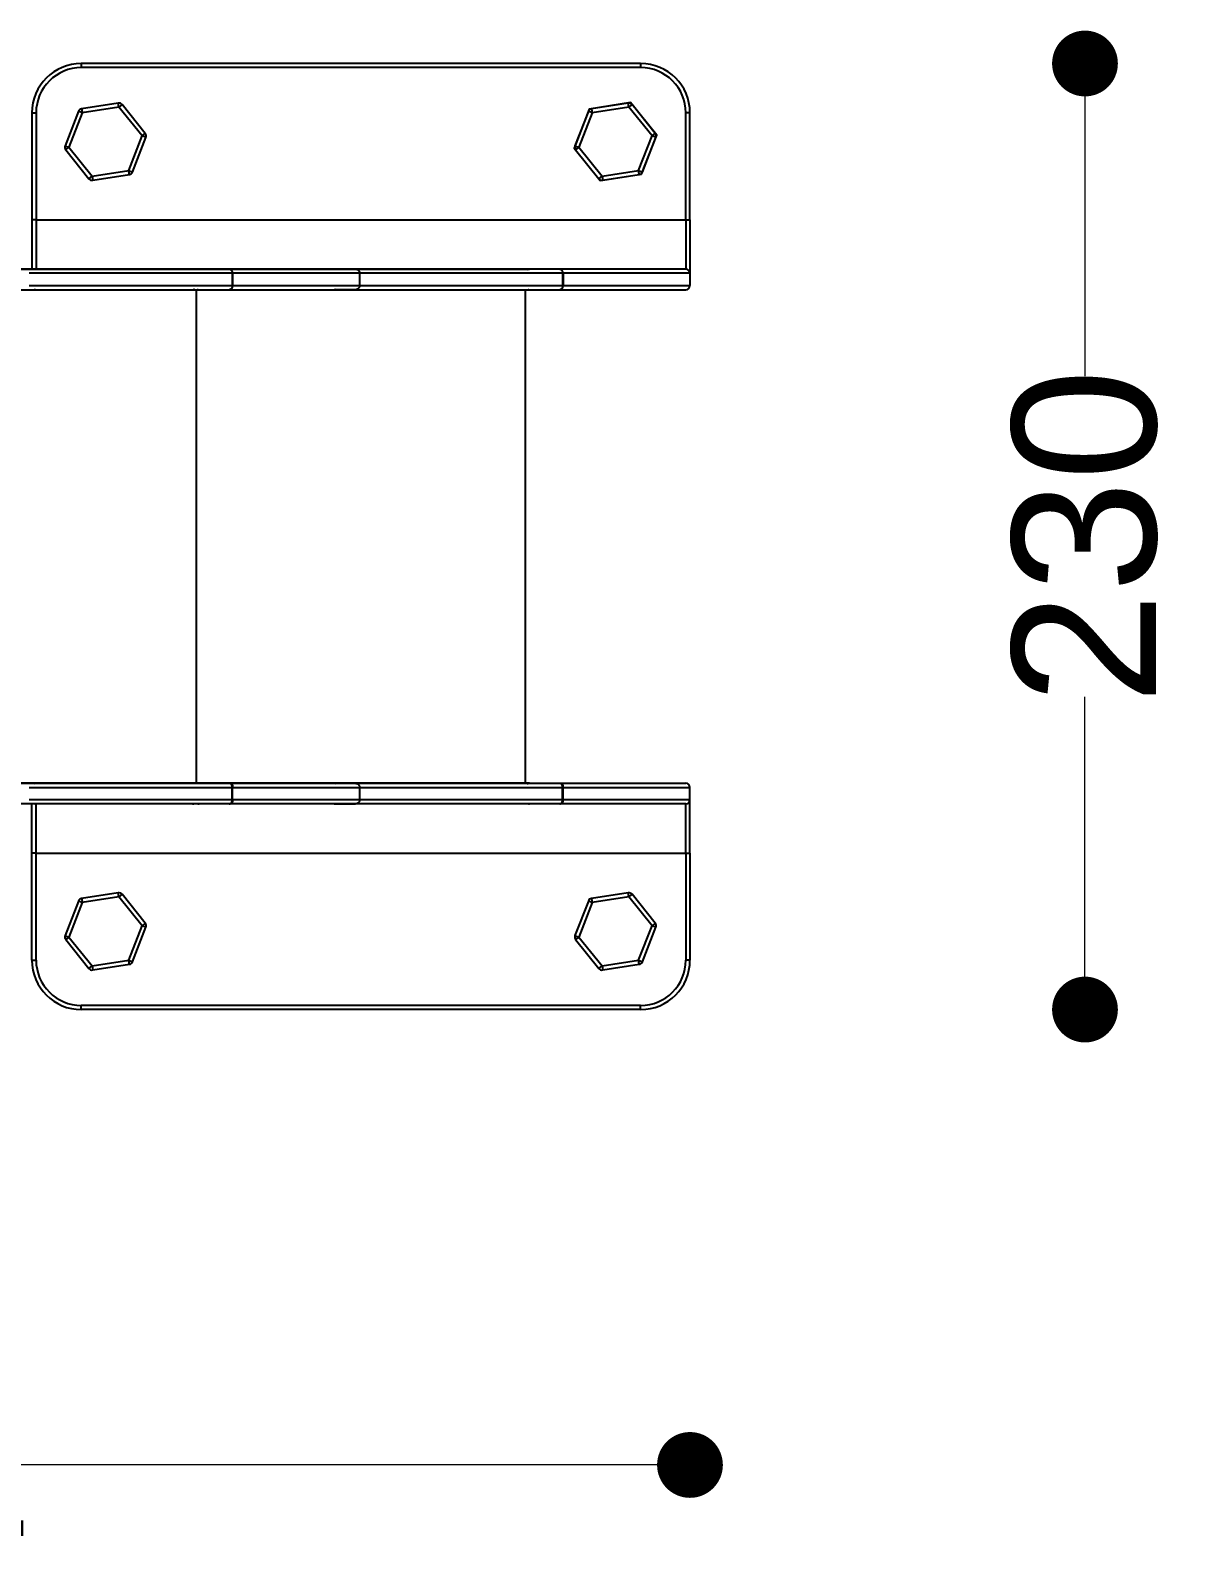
# Model space of a CAD drawing. Header units: millimetres. Extents: x 10222 to 14334, y 16216 to 21206.
# Drawn here: x 11369.2 to 11648.6, y 20025.1 to 20396.8 of the extents above; entities that cross this region are included whole.
import ezdxf

# ---------------------------------------------------------------- set-up
doc = ezdxf.new("R2010")
doc.units = ezdxf.units.MM
doc.header["$LTSCALE"] = 3
doc.layers.add('Default', color=7, linetype='Continuous')
doc.styles.get("Standard").update_dxf_attribs({"font": 'arial.ttf'})
doc.dimstyles.new('MATEUSZ', dxfattribs={"dimtxt": 35, "dimasz": 16, "dimexe": 0.18, "dimexo": 0.0625, "dimgap": 0.09, "dimtad": 0, "dimdec": 0, "dimdsep": 46, "dimtxsty": 'Standard', "dimblk": 'DOT', "dimcen": 0.09, "dimse1": 1, "dimse2": 1, "dimadec": 0, "dimazin": 0, "dimtfac": 1, "dimtdec": 0, "dimtofl": 0, "dimtmove": 0, "dimatfit": 3, "dimfxl": 1, "dimtolj": 1, "dimtzin": 0, "dimlwd": 9, "dimlwe": 9, "dimarcsym": 0})

# ---------------------------------------------------------------- blocks, each defined once
blk = doc.blocks.new('_Dot')
at = {"color": 0, "linetype": 'ByBlock', "lineweight": -2}
blk.add_line((-0.5, 0), (-1, 0), dxfattribs=at)
at = {"color": 0, "linetype": 'ByBlock', "const_width": 0.5}
blk.add_lwpolyline([(-0.25, 0, 1), (0.25, 0, 1)], format="xyb", close=True, dxfattribs=at)
blk = doc.blocks.new('*D38')
at = {"color": 0, "lineweight": 9, "transparency": 16777216}
for p, q in [((11144.56, 20048.08), (11292.99, 20048.08)), ((11513.59, 20048.08), (11365.16, 20048.08))]:
    blk.add_line(p, q, dxfattribs=at)
at = {"layer": 'Defpoints', "color": 0, "transparency": 16777216}
for p in [(11128.56, 20209.79), (11529.59, 20196.79), (11529.59, 20048.08)]:
    blk.add_point(p, dxfattribs=at)
at = {"color": 0, "lineweight": 9, "transparency": 16777216, "xscale": 16, "yscale": 16, "zscale": 16, "rotation": 180}
blk.add_blockref('_Dot', (11128.56, 20048.08), dxfattribs=at)
at = {"color": 0, "lineweight": 9, "transparency": 16777216, "xscale": 16, "yscale": 16, "zscale": 16}
blk.add_blockref('_Dot', (11529.59, 20048.08), dxfattribs=at)
at = {"color": 0, "transparency": 16777216, "insert": (11329.08, 20048.08), "char_height": 35, "attachment_point": 5}
blk.add_mtext('\\A1;401', dxfattribs=at)
blk = doc.blocks.new('*D39')
at = {"color": 0, "lineweight": 9, "transparency": 16777216}
for p, q in [((11625.64, 20372.79), (11625.64, 20312.79)), ((11625.64, 20174.79), (11625.64, 20234.8))]:
    blk.add_line(p, q, dxfattribs=at)
at = {"layer": 'Defpoints', "color": 0, "transparency": 16777216}
for p in [(11517.59, 20388.79), (11625.64, 20388.79), (11517.59, 20158.79)]:
    blk.add_point(p, dxfattribs=at)
at = {"color": 0, "lineweight": 9, "transparency": 16777216, "xscale": 16, "yscale": 16, "zscale": 16}
for p, rotation in [((11625.64, 20388.79), 90), ((11625.64, 20158.79), 270)]:
    blk.add_blockref('_Dot', p, dxfattribs=dict(at, rotation=rotation))
at = {"color": 0, "transparency": 16777216, "insert": (11625.64, 20273.79), "char_height": 35, "attachment_point": 5, "rotation": 90}
blk.add_mtext('\\A1;230', dxfattribs=at)

msp = doc.modelspace()

# ---------------------------------------------------------------- linework, layer by layer
at = {"layer": 'Default'}
for p, q in [((11517.59, 20388.79), (11381.59, 20388.79)), ((11517.59, 20387.79), (11381.59, 20387.79)), ((11369.59, 20376.79), (11369.59, 20350.79)), ((11370.59, 20376.79), (11370.59, 20350.79)), ((11380.89, 20377.17), (11377.64, 20368.78)), ((11381.82, 20376.81), (11378.57, 20368.42)), ((11390.57, 20379.18), (11381.67, 20377.8)), ((11390.72, 20378.19), (11381.82, 20376.81)), ((11396.37, 20371.17), (11390.72, 20378.19)), ((11397.15, 20371.8), (11391.5, 20378.82)), ((11504.88, 20377.17), (11501.63, 20368.78)), ((11505.82, 20376.81), (11502.56, 20368.42)), ((11514.56, 20379.18), (11505.66, 20377.8)), ((11514.72, 20378.19), (11505.82, 20376.81)), ((11520.36, 20371.17), (11514.72, 20378.19)), ((11521.14, 20371.8), (11515.5, 20378.82)), ((11528.59, 20350.79), (11528.59, 20376.79)), ((11529.59, 20350.79), (11529.59, 20376.79)), ((11378.57, 20368.42), (11384.21, 20361.4)), ((11393.11, 20362.78), (11396.37, 20371.17)), ((11394.04, 20362.41), (11397.3, 20370.81)), ((11502.56, 20368.42), (11508.2, 20361.4)), ((11517.1, 20362.78), (11520.36, 20371.17)), ((11518.04, 20362.41), (11521.29, 20370.81)), ((11377.79, 20367.79), (11383.43, 20360.77)), ((11501.78, 20367.79), (11507.43, 20360.77)), ((11384.21, 20361.4), (11393.11, 20362.78)), ((11384.37, 20360.41), (11393.27, 20361.79)), ((11508.2, 20361.4), (11517.1, 20362.78)), ((11508.36, 20360.41), (11517.26, 20361.79)), ((11370.59, 20350.79), (11528.59, 20350.79)), ((11418.28, 20337.79), (11418.28, 20334.79)), ((11418.38, 20337.79), (11418.38, 20334.79)), ((11449.25, 20337.79), (11449.25, 20334.79)), ((11498.62, 20337.79), (11498.62, 20334.79)), ((11498.72, 20337.79), (11498.72, 20334.79)), ((11529.59, 20337.79), (11529.59, 20334.79)), ((11409.59, 20213.79), (11409.59, 20333.79)), ((11489.59, 20213.79), (11489.59, 20333.79)), ((11418.28, 20209.79), (11418.28, 20212.79)), ((11418.38, 20209.79), (11418.38, 20212.79)), ((11449.25, 20212.79), (11449.25, 20209.79)), ((11498.62, 20209.79), (11498.62, 20212.79)), ((11498.72, 20209.79), (11498.72, 20212.79)), ((11529.59, 20209.79), (11529.59, 20212.79)), ((11369.59, 20170.79), (11369.59, 20196.79)), ((11370.59, 20170.79), (11370.59, 20196.79)), ((11370.59, 20196.79), (11528.59, 20196.79)), ((11528.59, 20196.79), (11528.59, 20170.79)), ((11529.59, 20196.79), (11529.59, 20170.79)), ((11390.57, 20187.18), (11381.67, 20185.8)), ((11390.72, 20186.19), (11381.82, 20184.81)), ((11396.37, 20179.17), (11390.72, 20186.19)), ((11397.15, 20179.8), (11391.5, 20186.82)), ((11514.56, 20187.18), (11505.66, 20185.8)), ((11514.72, 20186.19), (11505.82, 20184.81)), ((11520.36, 20179.17), (11514.72, 20186.19)), ((11521.14, 20179.8), (11515.5, 20186.82)), ((11380.89, 20185.17), (11377.64, 20176.78)), ((11381.82, 20184.81), (11378.57, 20176.42)), ((11504.88, 20185.17), (11501.63, 20176.78)), ((11505.82, 20184.81), (11502.56, 20176.42)), ((11393.11, 20170.78), (11396.37, 20179.17)), ((11394.04, 20170.41), (11397.3, 20178.81)), ((11517.1, 20170.78), (11520.36, 20179.17)), ((11518.04, 20170.41), (11521.29, 20178.81)), ((11377.79, 20175.79), (11383.43, 20168.77)), ((11378.57, 20176.42), (11384.21, 20169.4)), ((11501.78, 20175.79), (11507.43, 20168.77)), ((11502.56, 20176.42), (11508.2, 20169.4)), ((11384.21, 20169.4), (11393.11, 20170.78)), ((11384.37, 20168.41), (11393.27, 20169.79)), ((11508.2, 20169.4), (11517.1, 20170.78)), ((11508.36, 20168.41), (11517.26, 20169.79)), ((11517.59, 20159.79), (11381.59, 20159.79)), ((11517.59, 20158.79), (11381.59, 20158.79))]:
    msp.add_line(p, q, dxfattribs=at)
for points in [[(11381.59, 20388.79, 0), (11381.59, 20388.79, 0), (11381.59, 20388.79, 0), (11381.59, 20388.79, 0), (11381.59, 20388.79, 0), (11381.59, 20388.79, 0), (11381.59, 20388.79, 0), (11381.59, 20388.79, 0), (11381.59, 20388.79, 0), (11381.59, 20388.79, 0), (11381.59, 20388.79, 0), (11381.59, 20388.79, 0), (11381.59, 20388.79, 0), (11381.59, 20388.79, 0), (11381.59, 20388.79, 0), (11381.59, 20388.77, 0), (11381.59, 20388.67, 0), (11381.59, 20387.79, 0)], [(11517.59, 20388.79, 0), (11517.59, 20388.79, 0), (11517.59, 20388.79, 0), (11517.59, 20388.79, 0), (11517.59, 20388.79, 0), (11517.59, 20388.79, 0), (11517.59, 20388.79, 0), (11517.59, 20388.79, 0), (11517.59, 20388.79, 0), (11517.59, 20388.79, 0), (11517.59, 20388.79, 0), (11517.59, 20388.79, 0), (11517.59, 20388.79, 0), (11517.59, 20388.79, 0), (11517.59, 20388.79, 0), (11517.59, 20388.77, 0), (11517.59, 20388.67, 0), (11517.59, 20387.79, 0)], [(11369.59, 20376.79, 0), (11369.59, 20376.79, 0), (11369.59, 20376.79, 0), (11369.59, 20376.79, 0), (11369.59, 20376.79, 0), (11369.59, 20376.79, 0), (11369.59, 20376.79, 0), (11369.59, 20376.79, 0), (11369.59, 20376.79, 0), (11369.59, 20376.79, 0), (11369.59, 20376.79, 0), (11369.59, 20376.79, 0), (11369.59, 20376.79, 0), (11369.59, 20376.79, 0), (11369.6, 20376.79, 0), (11369.62, 20376.79, 0), (11369.72, 20376.79, 0), (11370.59, 20376.79, 0)], [(11381.82, 20376.81, 0), (11380.89, 20377.17, 0)], [(11381.67, 20377.8, 0), (11381.67, 20377.8, 0), (11381.67, 20377.8, 0), (11381.67, 20377.8, 0), (11381.67, 20377.8, 0), (11381.67, 20377.8, 0), (11381.67, 20377.8, 0), (11381.67, 20377.8, 0), (11381.67, 20377.8, 0), (11381.67, 20377.8, 0), (11381.67, 20377.8, 0), (11381.67, 20377.8, 0), (11381.67, 20377.8, 0), (11381.67, 20377.8, 0), (11381.67, 20377.79, 0), (11381.68, 20377.77, 0), (11381.69, 20377.68, 0), (11381.82, 20376.81, 0)], [(11390.72, 20378.19, 0), (11390.57, 20379.18, 0)], [(11391.5, 20378.82, 0), (11391.5, 20378.82, 0), (11391.5, 20378.82, 0), (11391.5, 20378.82, 0), (11391.5, 20378.82, 0), (11391.5, 20378.82, 0), (11391.5, 20378.82, 0), (11391.5, 20378.82, 0), (11391.5, 20378.82, 0), (11391.5, 20378.82, 0), (11391.5, 20378.82, 0), (11391.5, 20378.82, 0), (11391.5, 20378.82, 0), (11391.5, 20378.82, 0), (11391.5, 20378.81, 0), (11391.48, 20378.8, 0), (11391.41, 20378.74, 0), (11390.72, 20378.19, 0)], [(11505.82, 20376.81, 0), (11504.88, 20377.17, 0)], [(11505.66, 20377.8, 0), (11505.66, 20377.8, 0), (11505.66, 20377.8, 0), (11505.66, 20377.8, 0), (11505.66, 20377.8, 0), (11505.66, 20377.8, 0), (11505.66, 20377.8, 0), (11505.66, 20377.8, 0), (11505.66, 20377.8, 0), (11505.66, 20377.8, 0), (11505.66, 20377.8, 0), (11505.66, 20377.8, 0), (11505.66, 20377.8, 0), (11505.66, 20377.8, 0), (11505.66, 20377.79, 0), (11505.67, 20377.77, 0), (11505.68, 20377.68, 0), (11505.82, 20376.81, 0)], [(11514.72, 20378.19, 0), (11514.56, 20379.18, 0)], [(11515.5, 20378.82, 0), (11515.5, 20378.82, 0), (11515.5, 20378.82, 0), (11515.5, 20378.82, 0), (11515.5, 20378.82, 0), (11515.5, 20378.82, 0), (11515.5, 20378.82, 0), (11515.5, 20378.82, 0), (11515.5, 20378.82, 0), (11515.5, 20378.82, 0), (11515.5, 20378.82, 0), (11515.5, 20378.82, 0), (11515.5, 20378.82, 0), (11515.49, 20378.82, 0), (11515.49, 20378.81, 0), (11515.47, 20378.8, 0), (11515.4, 20378.74, 0), (11514.72, 20378.19, 0)], [(11529.59, 20376.79, 0), (11529.59, 20376.79, 0), (11529.59, 20376.79, 0), (11529.59, 20376.79, 0), (11529.59, 20376.79, 0), (11529.59, 20376.79, 0), (11529.59, 20376.79, 0), (11529.59, 20376.79, 0), (11529.59, 20376.79, 0), (11529.59, 20376.79, 0), (11529.59, 20376.79, 0), (11529.59, 20376.79, 0), (11529.59, 20376.79, 0), (11529.59, 20376.79, 0), (11529.58, 20376.79, 0), (11529.56, 20376.79, 0), (11529.47, 20376.79, 0), (11528.59, 20376.79, 0)], [(11377.64, 20368.78, 0), (11377.64, 20368.78, 0), (11377.64, 20368.78, 0), (11377.64, 20368.78, 0), (11377.64, 20368.78, 0), (11377.64, 20368.78, 0), (11377.64, 20368.78, 0), (11377.64, 20368.78, 0), (11377.64, 20368.78, 0), (11377.64, 20368.78, 0), (11377.64, 20368.78, 0), (11377.64, 20368.78, 0), (11377.64, 20368.78, 0), (11377.64, 20368.78, 0), (11377.64, 20368.77, 0), (11377.66, 20368.77, 0), (11377.75, 20368.73, 0), (11378.57, 20368.42, 0)], [(11378.57, 20368.42, 0), (11377.79, 20367.79, 0)], [(11396.37, 20371.17, 0), (11397.15, 20371.8, 0)], [(11397.3, 20370.81, 0), (11397.3, 20370.81, 0), (11397.3, 20370.81, 0), (11397.3, 20370.81, 0), (11397.3, 20370.81, 0), (11397.3, 20370.81, 0), (11397.3, 20370.81, 0), (11397.3, 20370.81, 0), (11397.3, 20370.81, 0), (11397.3, 20370.81, 0), (11397.3, 20370.81, 0), (11397.3, 20370.81, 0), (11397.3, 20370.81, 0), (11397.29, 20370.81, 0), (11397.27, 20370.82, 0), (11397.19, 20370.86, 0), (11396.37, 20371.17, 0)], [(11501.63, 20368.78, 0), (11501.63, 20368.78, 0), (11501.63, 20368.78, 0), (11501.63, 20368.78, 0), (11501.63, 20368.78, 0), (11501.63, 20368.78, 0), (11501.63, 20368.78, 0), (11501.63, 20368.78, 0), (11501.63, 20368.78, 0), (11501.63, 20368.78, 0), (11501.63, 20368.78, 0), (11501.63, 20368.78, 0), (11501.63, 20368.78, 0), (11501.63, 20368.78, 0), (11501.64, 20368.77, 0), (11501.66, 20368.77, 0), (11501.74, 20368.73, 0), (11502.56, 20368.42, 0)], [(11502.56, 20368.42, 0), (11501.78, 20367.79, 0)], [(11520.36, 20371.17, 0), (11521.14, 20371.8, 0)], [(11521.29, 20370.81, 0), (11521.29, 20370.81, 0), (11521.29, 20370.81, 0), (11521.29, 20370.81, 0), (11521.29, 20370.81, 0), (11521.29, 20370.81, 0), (11521.29, 20370.81, 0), (11521.29, 20370.81, 0), (11521.29, 20370.81, 0), (11521.29, 20370.81, 0), (11521.29, 20370.81, 0), (11521.29, 20370.81, 0), (11521.29, 20370.81, 0), (11521.29, 20370.81, 0), (11521.29, 20370.81, 0), (11521.26, 20370.82, 0), (11521.18, 20370.86, 0), (11520.36, 20371.17, 0)], [(11383.43, 20360.77, 0), (11383.43, 20360.77, 0), (11383.43, 20360.77, 0), (11383.43, 20360.77, 0), (11383.43, 20360.77, 0), (11383.43, 20360.77, 0), (11383.43, 20360.77, 0), (11383.43, 20360.77, 0), (11383.43, 20360.77, 0), (11383.43, 20360.77, 0), (11383.43, 20360.77, 0), (11383.43, 20360.77, 0), (11383.43, 20360.77, 0), (11383.43, 20360.77, 0), (11383.44, 20360.78, 0), (11383.46, 20360.79, 0), (11383.53, 20360.85, 0), (11384.21, 20361.4, 0)], [(11384.21, 20361.4, 0), (11384.37, 20360.41, 0)], [(11393.11, 20362.78, 0), (11394.04, 20362.41, 0)], [(11393.27, 20361.79, 0), (11393.27, 20361.79, 0), (11393.27, 20361.79, 0), (11393.27, 20361.79, 0), (11393.27, 20361.79, 0), (11393.27, 20361.79, 0), (11393.27, 20361.79, 0), (11393.27, 20361.79, 0), (11393.27, 20361.79, 0), (11393.27, 20361.79, 0), (11393.27, 20361.79, 0), (11393.27, 20361.79, 0), (11393.27, 20361.79, 0), (11393.26, 20361.79, 0), (11393.26, 20361.8, 0), (11393.26, 20361.82, 0), (11393.25, 20361.91, 0), (11393.11, 20362.78, 0)], [(11507.43, 20360.77, 0), (11507.43, 20360.77, 0), (11507.43, 20360.77, 0), (11507.43, 20360.77, 0), (11507.43, 20360.77, 0), (11507.43, 20360.77, 0), (11507.43, 20360.77, 0), (11507.43, 20360.77, 0), (11507.43, 20360.77, 0), (11507.43, 20360.77, 0), (11507.43, 20360.77, 0), (11507.43, 20360.77, 0), (11507.43, 20360.77, 0), (11507.43, 20360.78, 0), (11507.45, 20360.79, 0), (11507.52, 20360.85, 0), (11508.2, 20361.4, 0)], [(11508.2, 20361.4, 0), (11508.36, 20360.41, 0)], [(11517.1, 20362.78, 0), (11518.04, 20362.41, 0)], [(11517.26, 20361.79, 0), (11517.26, 20361.79, 0), (11517.26, 20361.79, 0), (11517.26, 20361.79, 0), (11517.26, 20361.79, 0), (11517.26, 20361.79, 0), (11517.26, 20361.79, 0), (11517.26, 20361.79, 0), (11517.26, 20361.79, 0), (11517.26, 20361.79, 0), (11517.26, 20361.79, 0), (11517.26, 20361.79, 0), (11517.26, 20361.79, 0), (11517.26, 20361.79, 0), (11517.26, 20361.8, 0), (11517.25, 20361.82, 0), (11517.24, 20361.91, 0), (11517.1, 20362.78, 0)], [(11370.59, 20350.79, 0), (11369.59, 20350.79, 0)], [(11369.59, 20350.79, 0), (11369.59, 20338.79, 0)], [(11370.59, 20350.79, 0), (11370.59, 20338.79, 0)], [(11528.59, 20350.79, 0), (11528.59, 20338.79, 0)], [(11528.59, 20350.79, 0), (11529.59, 20350.79, 0)], [(11529.59, 20350.79, 0), (11529.59, 20337.79, 0)], [(11342.67, 20338.79, 0), (11382.66, 20338.79, 0), (11405.97, 20338.79, 0), (11410.18, 20338.79, 0), (11410.25, 20338.79, 0), (11410.25, 20338.79, 0), (11410.25, 20338.79, 0), (11410.25, 20338.79, 0), (11410.25, 20338.79, 0), (11410.25, 20338.79, 0), (11410.25, 20338.79, 0), (11410.25, 20338.79, 0), (11410.25, 20338.79, 0), (11410.25, 20338.79, 0), (11410.25, 20338.79, 0), (11410.25, 20338.79, 0), (11410.25, 20338.79, 0), (11410.24, 20338.79, 0), (11410.23, 20338.79, 0), (11410.17, 20338.79, 0), (11409.54, 20338.79, 0), (11408.26, 20338.79, 0), (11400.87, 20338.79, 0), (11343.15, 20338.79, 0)], [(11417.56, 20338.79, 0), (11372.22, 20338.79, 0), (11363.45, 20338.79, 0), (11362.81, 20338.79, 0), (11362.73, 20338.79, 0), (11362.73, 20338.79, 0), (11362.73, 20338.79, 0), (11362.73, 20338.79, 0), (11362.73, 20338.79, 0), (11362.73, 20338.79, 0), (11362.73, 20338.79, 0), (11362.73, 20338.79, 0), (11362.73, 20338.79, 0), (11362.73, 20338.79, 0), (11362.73, 20338.79, 0), (11362.73, 20338.79, 0), (11362.73, 20338.79, 0), (11362.73, 20338.79, 0), (11362.74, 20338.79, 0), (11362.8, 20338.79, 0), (11363.14, 20338.79, 0), (11364.69, 20338.79, 0)], [(11410.25, 20338.79, 0), (11410.11, 20338.78, 0), (11409.98, 20338.76, 0), (11409.85, 20338.71, 0), (11409.73, 20338.65, 0)], [(11417.76, 20338.79, 0), (11417.56, 20338.79, 0)], [(11417.56, 20338.79, 0), (11417.63, 20338.79, 0), (11417.69, 20338.78, 0), (11417.76, 20338.76, 0), (11417.82, 20338.72, 0), (11417.89, 20338.68, 0), (11417.95, 20338.63, 0), (11418.01, 20338.57, 0), (11418.07, 20338.5, 0), (11418.12, 20338.42, 0), (11418.16, 20338.34, 0), (11418.23, 20338.16, 0), (11418.26, 20337.98, 0), (11418.28, 20337.79, 0)], [(11445.09, 20338.79, 0), (11447.54, 20338.79, 0), (11448.11, 20338.79, 0), (11448.23, 20338.79, 0), (11448.25, 20338.79, 0), (11448.25, 20338.79, 0), (11448.25, 20338.79, 0), (11448.25, 20338.79, 0), (11448.25, 20338.79, 0), (11448.25, 20338.79, 0), (11448.25, 20338.79, 0), (11448.25, 20338.79, 0), (11448.25, 20338.79, 0), (11448.25, 20338.79, 0), (11448.25, 20338.79, 0), (11448.25, 20338.79, 0), (11448.25, 20338.79, 0), (11448.25, 20338.79, 0), (11448.25, 20338.79, 0), (11448.25, 20338.79, 0), (11448.25, 20338.79, 0), (11448.24, 20338.79, 0), (11448.22, 20338.79, 0), (11448.15, 20338.79, 0), (11447.4, 20338.79, 0), (11443.67, 20338.79, 0), (11417.76, 20338.79, 0)], [(11418.38, 20337.79, 0), (11418.37, 20337.98, 0), (11418.33, 20338.16, 0), (11418.28, 20338.34, 0), (11418.2, 20338.5, 0), (11418.15, 20338.57, 0), (11418.1, 20338.63, 0), (11418.04, 20338.68, 0), (11417.99, 20338.72, 0), (11417.93, 20338.76, 0), (11417.87, 20338.78, 0), (11417.82, 20338.79, 0), (11417.76, 20338.79, 0)], [(11497.91, 20338.79, 0), (11452.57, 20338.79, 0), (11443.79, 20338.79, 0), (11443.15, 20338.79, 0), (11443.07, 20338.79, 0), (11443.07, 20338.79, 0), (11443.07, 20338.79, 0), (11443.07, 20338.79, 0), (11443.07, 20338.79, 0), (11443.07, 20338.79, 0), (11443.07, 20338.79, 0), (11443.07, 20338.79, 0), (11443.07, 20338.79, 0), (11443.07, 20338.79, 0), (11443.07, 20338.79, 0), (11443.07, 20338.79, 0), (11443.07, 20338.79, 0), (11443.07, 20338.79, 0), (11443.08, 20338.79, 0), (11443.15, 20338.79, 0), (11443.49, 20338.79, 0), (11445.03, 20338.79, 0)], [(11443.54, 20338.68, 0), (11443.43, 20338.73, 0), (11443.31, 20338.76, 0), (11443.19, 20338.79, 0), (11443.13, 20338.79, 0), (11443.1, 20338.79, 0), (11443.09, 20338.79, 0), (11443.08, 20338.79, 0), (11443.08, 20338.79, 0), (11443.07, 20338.79, 0), (11443.07, 20338.79, 0), (11443.07, 20338.79, 0), (11443.07, 20338.79, 0), (11443.07, 20338.79, 0), (11443.07, 20338.79, 0), (11443.07, 20338.79, 0), (11443.07, 20338.79, 0), (11443.07, 20338.79, 0), (11443.07, 20338.79, 0), (11443.07, 20338.79, 0), (11443.07, 20338.79, 0)], [(11448.25, 20338.79, 0), (11448.25, 20338.79, 0), (11448.25, 20338.79, 0), (11448.37, 20338.79, 0), (11448.49, 20338.76, 0), (11448.61, 20338.72, 0), (11448.73, 20338.67, 0), (11448.83, 20338.61, 0), (11448.93, 20338.52, 0), (11449.02, 20338.43, 0), (11449.09, 20338.33, 0), (11449.16, 20338.21, 0), (11449.2, 20338.09, 0), (11449.23, 20337.96, 0), (11449.25, 20337.79, 0)], [(11490.59, 20338.79, 0), (11490.46, 20338.79, 0), (11490.33, 20338.76, 0), (11490.21, 20338.72, 0), (11490.09, 20338.66, 0)], [(11498.11, 20338.79, 0), (11497.91, 20338.79, 0)], [(11497.91, 20338.79, 0), (11497.97, 20338.79, 0), (11498.04, 20338.78, 0), (11498.1, 20338.76, 0), (11498.17, 20338.72, 0), (11498.23, 20338.68, 0), (11498.3, 20338.63, 0), (11498.36, 20338.57, 0), (11498.41, 20338.5, 0), (11498.46, 20338.42, 0), (11498.5, 20338.34, 0), (11498.57, 20338.16, 0), (11498.61, 20337.98, 0), (11498.62, 20337.79, 0)], [(11528.59, 20338.79, 0), (11528.59, 20338.79, 0), (11528.59, 20338.79, 0), (11528.59, 20338.79, 0), (11528.58, 20338.79, 0), (11528.56, 20338.79, 0), (11528.47, 20338.79, 0), (11528.09, 20338.79, 0), (11524.06, 20338.79, 0), (11498.11, 20338.79, 0)], [(11498.72, 20337.79, 0), (11498.71, 20337.98, 0), (11498.68, 20338.16, 0), (11498.62, 20338.34, 0), (11498.54, 20338.5, 0), (11498.49, 20338.57, 0), (11498.44, 20338.63, 0), (11498.39, 20338.68, 0), (11498.33, 20338.72, 0), (11498.28, 20338.76, 0), (11498.22, 20338.78, 0), (11498.16, 20338.79, 0), (11498.11, 20338.79, 0)], [(11368.89, 20334.79, 0), (11387.45, 20334.79, 0), (11418.28, 20334.79, 0)], [(11418.28, 20337.79, 0), (11368.9, 20337.79, 0)], [(11418.28, 20334.79, 0), (11418.26, 20334.61, 0), (11418.23, 20334.43, 0), (11418.16, 20334.25, 0), (11418.12, 20334.16, 0), (11418.07, 20334.09, 0), (11418.01, 20334.02, 0), (11417.95, 20333.96, 0), (11417.89, 20333.91, 0), (11417.82, 20333.86, 0), (11417.76, 20333.83, 0), (11417.69, 20333.81, 0), (11417.63, 20333.8, 0), (11417.56, 20333.79, 0)], [(11417.76, 20333.79, 0), (11417.82, 20333.8, 0), (11417.87, 20333.81, 0), (11417.93, 20333.83, 0), (11417.99, 20333.86, 0), (11418.04, 20333.91, 0), (11418.1, 20333.96, 0), (11418.15, 20334.02, 0), (11418.2, 20334.09, 0), (11418.24, 20334.16, 0), (11418.31, 20334.33, 0), (11418.35, 20334.52, 0), (11418.38, 20334.79, 0)], [(11418.28, 20337.79, 0), (11418.38, 20337.79, 0)], [(11418.38, 20334.79, 0), (11418.28, 20334.79, 0)], [(11449.25, 20337.79, 0), (11449.25, 20337.79, 0), (11449.25, 20337.79, 0), (11449.25, 20337.79, 0), (11449.25, 20337.79, 0), (11449.25, 20337.79, 0), (11449.25, 20337.79, 0), (11449.25, 20337.79, 0), (11449.25, 20337.79, 0), (11449.25, 20337.79, 0), (11449.25, 20337.79, 0), (11449.24, 20337.79, 0), (11449.23, 20337.79, 0), (11449.19, 20337.79, 0), (11449.03, 20337.79, 0), (11447.26, 20337.79, 0), (11438.61, 20337.79, 0), (11418.38, 20337.79, 0)], [(11418.38, 20334.79, 0), (11449.25, 20334.79, 0)], [(11449.25, 20334.79, 0), (11449.24, 20334.69, 0), (11449.23, 20334.59, 0), (11449.2, 20334.49, 0), (11449.16, 20334.4, 0), (11449.12, 20334.31, 0), (11449.07, 20334.22, 0), (11449.01, 20334.14, 0), (11448.94, 20334.07, 0), (11448.87, 20334.01, 0), (11448.79, 20333.95, 0), (11448.71, 20333.9, 0), (11448.62, 20333.87, 0), (11448.53, 20333.84, 0), (11448.44, 20333.81, 0), (11448.34, 20333.8, 0), (11448.25, 20333.79, 0)], [(11449.14, 20334.79, 0), (11467.7, 20334.79, 0), (11498.62, 20334.79, 0)], [(11498.62, 20337.79, 0), (11449.25, 20337.79, 0)], [(11498.62, 20334.79, 0), (11498.61, 20334.61, 0), (11498.57, 20334.43, 0), (11498.5, 20334.25, 0), (11498.46, 20334.16, 0), (11498.41, 20334.09, 0), (11498.36, 20334.02, 0), (11498.3, 20333.96, 0), (11498.23, 20333.91, 0), (11498.17, 20333.86, 0), (11498.1, 20333.83, 0), (11498.04, 20333.81, 0), (11497.97, 20333.8, 0), (11497.91, 20333.79, 0)], [(11498.11, 20333.79, 0), (11498.16, 20333.8, 0), (11498.22, 20333.81, 0), (11498.28, 20333.83, 0), (11498.33, 20333.86, 0), (11498.39, 20333.91, 0), (11498.44, 20333.96, 0), (11498.49, 20334.02, 0), (11498.54, 20334.09, 0), (11498.58, 20334.16, 0), (11498.65, 20334.33, 0), (11498.7, 20334.52, 0), (11498.72, 20334.79, 0)], [(11498.62, 20337.79, 0), (11498.72, 20337.79, 0)], [(11498.72, 20334.79, 0), (11498.62, 20334.79, 0)], [(11529.59, 20337.79, 0), (11529.59, 20337.79, 0), (11529.59, 20337.79, 0), (11529.59, 20337.79, 0), (11529.58, 20337.79, 0), (11529.56, 20337.79, 0), (11529.46, 20337.79, 0), (11529.08, 20337.79, 0), (11525, 20337.79, 0), (11498.72, 20337.79, 0)], [(11498.72, 20334.79, 0), (11529.59, 20334.79, 0)], [(11364.39, 20333.79, 0), (11370.3, 20333.79, 0), (11417.56, 20333.79, 0)], [(11408.59, 20333.79, 0), (11408.74, 20333.8, 0), (11408.88, 20333.84, 0), (11409.01, 20333.89, 0), (11409.14, 20333.96, 0)], [(11409.77, 20333.92, 0), (11409.88, 20333.86, 0), (11410, 20333.83, 0), (11410.12, 20333.8, 0), (11410.25, 20333.79, 0)], [(11417.56, 20333.79, 0), (11417.76, 20333.79, 0)], [(11417.76, 20333.79, 0), (11444.41, 20333.79, 0), (11448.25, 20333.79, 0), (11448.25, 20333.79, 0), (11448.25, 20333.79, 0), (11448.25, 20333.79, 0), (11448.25, 20333.79, 0), (11448.25, 20333.79, 0), (11448.25, 20333.79, 0), (11448.25, 20333.79, 0), (11448.25, 20333.79, 0), (11448.25, 20333.79, 0), (11448.25, 20333.79, 0), (11448.25, 20333.79, 0), (11448.25, 20333.79, 0), (11448.25, 20333.79, 0), (11448.25, 20333.79, 0), (11448.24, 20333.79, 0), (11448.23, 20333.79, 0), (11448.16, 20333.79, 0), (11447.9, 20333.79, 0), (11445.09, 20333.79, 0)], [(11443.07, 20333.79, 0), (11443.07, 20333.79, 0), (11443.07, 20333.79, 0), (11443.18, 20333.8, 0), (11443.28, 20333.82, 0), (11443.38, 20333.84, 0), (11443.47, 20333.88, 0), (11443.57, 20333.93, 0), (11443.66, 20333.99, 0)], [(11445.03, 20333.79, 0), (11443.15, 20333.79, 0), (11443.09, 20333.79, 0), (11443.08, 20333.79, 0), (11443.07, 20333.79, 0), (11443.07, 20333.79, 0), (11443.07, 20333.79, 0), (11443.07, 20333.79, 0), (11443.07, 20333.79, 0), (11443.07, 20333.79, 0), (11443.07, 20333.79, 0), (11443.07, 20333.79, 0), (11443.07, 20333.79, 0), (11443.07, 20333.79, 0), (11443.07, 20333.79, 0), (11443.07, 20333.79, 0), (11443.07, 20333.79, 0), (11443.07, 20333.79, 0), (11443.07, 20333.79, 0), (11443.07, 20333.79, 0), (11443.08, 20333.79, 0), (11443.11, 20333.79, 0), (11443.38, 20333.79, 0), (11444.73, 20333.79, 0), (11450.65, 20333.79, 0), (11497.91, 20333.79, 0)], [(11490.13, 20333.91, 0), (11490.24, 20333.86, 0), (11490.35, 20333.82, 0), (11490.47, 20333.8, 0), (11490.59, 20333.79, 0)], [(11497.91, 20333.79, 0), (11498.11, 20333.79, 0)], [(11498.11, 20333.79, 0), (11528.59, 20333.79, 0)], [(11342.67, 20213.79, 0), (11382.66, 20213.79, 0), (11405.97, 20213.79, 0), (11410.18, 20213.79, 0), (11410.25, 20213.79, 0), (11410.25, 20213.79, 0), (11410.25, 20213.79, 0), (11410.25, 20213.79, 0), (11410.25, 20213.79, 0), (11410.25, 20213.79, 0), (11410.25, 20213.79, 0), (11410.25, 20213.79, 0), (11410.25, 20213.79, 0), (11410.25, 20213.79, 0), (11410.25, 20213.79, 0), (11410.25, 20213.79, 0), (11410.25, 20213.79, 0), (11410.24, 20213.79, 0), (11410.23, 20213.79, 0), (11410.17, 20213.79, 0), (11409.54, 20213.79, 0), (11408.26, 20213.79, 0), (11400.87, 20213.79, 0), (11343.15, 20213.79, 0)], [(11364.39, 20213.79, 0), (11370.3, 20213.79, 0), (11417.56, 20213.79, 0)], [(11368.89, 20212.79, 0), (11387.45, 20212.79, 0), (11418.28, 20212.79, 0)], [(11488.6, 20213.79, 0), (11481.48, 20213.79, 0), (11453.48, 20213.79, 0), (11425.15, 20213.79, 0), (11410.88, 20213.79, 0), (11408.62, 20213.79, 0), (11408.59, 20213.79, 0), (11408.59, 20213.79, 0), (11408.59, 20213.79, 0), (11408.59, 20213.79, 0), (11408.59, 20213.79, 0), (11408.59, 20213.79, 0), (11408.59, 20213.79, 0), (11408.59, 20213.79, 0), (11408.59, 20213.79, 0), (11408.59, 20213.79, 0), (11408.59, 20213.79, 0), (11408.59, 20213.79, 0), (11408.59, 20213.79, 0), (11408.59, 20213.79, 0), (11408.61, 20213.79, 0), (11408.66, 20213.79, 0), (11408.88, 20213.79, 0), (11409.75, 20213.79, 0)], [(11409.01, 20213.7, 0), (11408.91, 20213.74, 0), (11408.81, 20213.77, 0), (11408.7, 20213.79, 0), (11408.59, 20213.79, 0)], [(11410.25, 20213.79, 0), (11410.11, 20213.78, 0), (11409.97, 20213.76, 0), (11409.85, 20213.71, 0), (11409.72, 20213.65, 0)], [(11417.56, 20213.79, 0), (11417.76, 20213.79, 0)], [(11418.28, 20212.79, 0), (11418.26, 20212.98, 0), (11418.23, 20213.16, 0), (11418.16, 20213.34, 0), (11418.12, 20213.42, 0), (11418.07, 20213.5, 0), (11418.01, 20213.57, 0), (11417.95, 20213.63, 0), (11417.89, 20213.68, 0), (11417.82, 20213.72, 0), (11417.76, 20213.76, 0), (11417.69, 20213.78, 0), (11417.63, 20213.79, 0), (11417.56, 20213.79, 0)], [(11417.76, 20213.79, 0), (11444.41, 20213.79, 0), (11448.25, 20213.79, 0), (11448.25, 20213.79, 0), (11448.25, 20213.79, 0), (11448.25, 20213.79, 0), (11448.25, 20213.79, 0), (11448.25, 20213.79, 0), (11448.25, 20213.79, 0), (11448.25, 20213.79, 0), (11448.25, 20213.79, 0), (11448.25, 20213.79, 0), (11448.25, 20213.79, 0), (11448.25, 20213.79, 0), (11448.25, 20213.79, 0), (11448.25, 20213.79, 0), (11448.25, 20213.79, 0), (11448.24, 20213.79, 0), (11448.23, 20213.79, 0), (11448.16, 20213.79, 0), (11447.9, 20213.79, 0), (11445.09, 20213.79, 0)], [(11417.76, 20213.79, 0), (11417.82, 20213.79, 0), (11417.87, 20213.78, 0), (11417.93, 20213.76, 0), (11417.99, 20213.72, 0), (11418.04, 20213.68, 0), (11418.1, 20213.63, 0), (11418.15, 20213.57, 0), (11418.2, 20213.5, 0), (11418.24, 20213.42, 0), (11418.31, 20213.25, 0), (11418.35, 20213.07, 0), (11418.38, 20212.79, 0)], [(11418.38, 20212.79, 0), (11418.28, 20212.79, 0)], [(11418.38, 20212.79, 0), (11449.25, 20212.79, 0)], [(11445.03, 20213.79, 0), (11443.15, 20213.79, 0), (11443.09, 20213.79, 0), (11443.08, 20213.79, 0), (11443.07, 20213.79, 0), (11443.07, 20213.79, 0), (11443.07, 20213.79, 0), (11443.07, 20213.79, 0), (11443.07, 20213.79, 0), (11443.07, 20213.79, 0), (11443.07, 20213.79, 0), (11443.07, 20213.79, 0), (11443.07, 20213.79, 0), (11443.07, 20213.79, 0), (11443.07, 20213.79, 0), (11443.07, 20213.79, 0), (11443.07, 20213.79, 0), (11443.07, 20213.79, 0), (11443.07, 20213.79, 0), (11443.07, 20213.79, 0), (11443.08, 20213.79, 0), (11443.11, 20213.79, 0), (11443.38, 20213.79, 0), (11444.73, 20213.79, 0), (11450.65, 20213.79, 0), (11497.91, 20213.79, 0)], [(11443.54, 20213.68, 0), (11443.43, 20213.73, 0), (11443.32, 20213.76, 0), (11443.2, 20213.79, 0), (11443.13, 20213.79, 0), (11443.1, 20213.79, 0), (11443.09, 20213.79, 0), (11443.08, 20213.79, 0), (11443.08, 20213.79, 0), (11443.07, 20213.79, 0), (11443.07, 20213.79, 0), (11443.07, 20213.79, 0), (11443.07, 20213.79, 0), (11443.07, 20213.79, 0), (11443.07, 20213.79, 0), (11443.07, 20213.79, 0), (11443.07, 20213.79, 0), (11443.07, 20213.79, 0), (11443.07, 20213.79, 0), (11443.07, 20213.79, 0)], [(11448.26, 20213.79, 0), (11448.45, 20213.77, 0), (11448.54, 20213.75, 0), (11448.63, 20213.72, 0), (11448.72, 20213.68, 0), (11448.8, 20213.63, 0), (11448.87, 20213.57, 0), (11448.95, 20213.51, 0), (11449.01, 20213.44, 0), (11449.07, 20213.36, 0), (11449.12, 20213.28, 0), (11449.17, 20213.19, 0), (11449.2, 20213.1, 0), (11449.23, 20213, 0), (11449.24, 20212.89, 0), (11449.25, 20212.79, 0)], [(11449.14, 20212.79, 0), (11467.7, 20212.79, 0), (11498.62, 20212.79, 0)], [(11489.59, 20213.79, 0), (11490.46, 20213.79, 0), (11490.59, 20213.79, 0), (11490.59, 20213.79, 0), (11490.59, 20213.79, 0), (11490.59, 20213.79, 0), (11490.59, 20213.79, 0), (11490.59, 20213.79, 0), (11490.59, 20213.79, 0), (11490.59, 20213.79, 0), (11490.59, 20213.79, 0), (11490.59, 20213.79, 0), (11490.59, 20213.79, 0), (11490.59, 20213.79, 0), (11490.59, 20213.79, 0), (11490.59, 20213.79, 0), (11490.59, 20213.79, 0), (11490.59, 20213.79, 0), (11490.59, 20213.79, 0), (11490.59, 20213.79, 0), (11490.59, 20213.79, 0), (11490.59, 20213.79, 0), (11490.58, 20213.79, 0), (11490.56, 20213.79, 0), (11490.44, 20213.79, 0), (11489.99, 20213.79, 0), (11488.6, 20213.79, 0)], [(11490.59, 20213.79, 0), (11490.43, 20213.78, 0), (11490.28, 20213.75, 0), (11490.14, 20213.69, 0), (11490.01, 20213.6, 0)], [(11497.91, 20213.79, 0), (11498.11, 20213.79, 0)], [(11498.62, 20212.79, 0), (11498.61, 20212.98, 0), (11498.57, 20213.16, 0), (11498.5, 20213.34, 0), (11498.46, 20213.42, 0), (11498.41, 20213.5, 0), (11498.36, 20213.57, 0), (11498.3, 20213.63, 0), (11498.23, 20213.68, 0), (11498.17, 20213.72, 0), (11498.1, 20213.76, 0), (11498.04, 20213.78, 0), (11497.97, 20213.79, 0), (11497.91, 20213.79, 0)], [(11498.11, 20213.79, 0), (11528.59, 20213.79, 0)], [(11498.11, 20213.79, 0), (11498.16, 20213.79, 0), (11498.22, 20213.78, 0), (11498.28, 20213.76, 0), (11498.33, 20213.72, 0), (11498.39, 20213.68, 0), (11498.44, 20213.63, 0), (11498.49, 20213.57, 0), (11498.54, 20213.5, 0), (11498.58, 20213.42, 0), (11498.65, 20213.25, 0), (11498.7, 20213.07, 0), (11498.72, 20212.79, 0)], [(11498.72, 20212.79, 0), (11498.62, 20212.79, 0)], [(11498.72, 20212.79, 0), (11529.59, 20212.79, 0)], [(11417.56, 20208.79, 0), (11372.22, 20208.79, 0), (11363.45, 20208.79, 0), (11362.81, 20208.79, 0), (11362.73, 20208.79, 0), (11362.73, 20208.79, 0), (11362.73, 20208.79, 0), (11362.73, 20208.79, 0), (11362.73, 20208.79, 0), (11362.73, 20208.79, 0), (11362.73, 20208.79, 0), (11362.73, 20208.79, 0), (11362.73, 20208.79, 0), (11362.73, 20208.79, 0), (11362.73, 20208.79, 0), (11362.73, 20208.79, 0), (11362.73, 20208.79, 0), (11362.73, 20208.79, 0), (11362.74, 20208.79, 0), (11362.8, 20208.79, 0), (11363.14, 20208.79, 0), (11364.69, 20208.79, 0)], [(11418.28, 20209.79, 0), (11368.9, 20209.79, 0)], [(11369.59, 20196.79, 0), (11369.59, 20208.79, 0)], [(11370.59, 20196.79, 0), (11370.59, 20208.79, 0)], [(11408.59, 20208.79, 0), (11408.74, 20208.8, 0), (11408.87, 20208.83, 0), (11409.01, 20208.88, 0), (11409.13, 20208.95, 0)], [(11409.86, 20208.87, 0), (11409.95, 20208.84, 0), (11410.04, 20208.82, 0), (11410.13, 20208.8, 0), (11410.23, 20208.79, 0)], [(11417.56, 20208.79, 0), (11417.63, 20208.8, 0), (11417.69, 20208.81, 0), (11417.76, 20208.83, 0), (11417.82, 20208.86, 0), (11417.89, 20208.91, 0), (11417.95, 20208.96, 0), (11418.01, 20209.02, 0), (11418.07, 20209.09, 0), (11418.12, 20209.16, 0), (11418.16, 20209.25, 0), (11418.23, 20209.43, 0), (11418.26, 20209.61, 0), (11418.28, 20209.79, 0)], [(11417.76, 20208.79, 0), (11417.56, 20208.79, 0)], [(11418.38, 20209.79, 0), (11418.37, 20209.61, 0), (11418.33, 20209.43, 0), (11418.28, 20209.25, 0), (11418.2, 20209.09, 0), (11418.15, 20209.02, 0), (11418.1, 20208.96, 0), (11418.04, 20208.91, 0), (11417.99, 20208.86, 0), (11417.93, 20208.83, 0), (11417.87, 20208.81, 0), (11417.82, 20208.8, 0), (11417.76, 20208.79, 0)], [(11445.09, 20208.79, 0), (11447.54, 20208.79, 0), (11448.11, 20208.79, 0), (11448.23, 20208.79, 0), (11448.25, 20208.79, 0), (11448.25, 20208.79, 0), (11448.25, 20208.79, 0), (11448.25, 20208.79, 0), (11448.25, 20208.79, 0), (11448.25, 20208.79, 0), (11448.25, 20208.79, 0), (11448.25, 20208.79, 0), (11448.25, 20208.79, 0), (11448.25, 20208.79, 0), (11448.25, 20208.79, 0), (11448.25, 20208.79, 0), (11448.25, 20208.79, 0), (11448.25, 20208.79, 0), (11448.25, 20208.79, 0), (11448.25, 20208.79, 0), (11448.25, 20208.79, 0), (11448.24, 20208.79, 0), (11448.22, 20208.79, 0), (11448.15, 20208.79, 0), (11447.4, 20208.79, 0), (11443.67, 20208.79, 0), (11417.76, 20208.79, 0)], [(11418.28, 20209.79, 0), (11418.38, 20209.79, 0)], [(11449.25, 20209.79, 0), (11449.25, 20209.79, 0), (11449.25, 20209.79, 0), (11449.25, 20209.79, 0), (11449.25, 20209.79, 0), (11449.25, 20209.79, 0), (11449.25, 20209.79, 0), (11449.25, 20209.79, 0), (11449.25, 20209.79, 0), (11449.25, 20209.79, 0), (11449.25, 20209.79, 0), (11449.24, 20209.79, 0), (11449.23, 20209.79, 0), (11449.19, 20209.79, 0), (11449.03, 20209.79, 0), (11447.26, 20209.79, 0), (11438.61, 20209.79, 0), (11418.38, 20209.79, 0)], [(11443.07, 20208.79, 0), (11443.21, 20208.8, 0), (11443.34, 20208.83, 0), (11443.46, 20208.87, 0), (11443.58, 20208.93, 0)], [(11497.91, 20208.79, 0), (11452.57, 20208.79, 0), (11443.79, 20208.79, 0), (11443.15, 20208.79, 0), (11443.07, 20208.79, 0), (11443.07, 20208.79, 0), (11443.07, 20208.79, 0), (11443.07, 20208.79, 0), (11443.07, 20208.79, 0), (11443.07, 20208.79, 0), (11443.07, 20208.79, 0), (11443.07, 20208.79, 0), (11443.07, 20208.79, 0), (11443.07, 20208.79, 0), (11443.07, 20208.79, 0), (11443.07, 20208.79, 0), (11443.07, 20208.79, 0), (11443.07, 20208.79, 0), (11443.08, 20208.79, 0), (11443.15, 20208.79, 0), (11443.49, 20208.79, 0), (11445.03, 20208.79, 0)], [(11449.25, 20209.79, 0), (11449.24, 20209.69, 0), (11449.23, 20209.59, 0), (11449.2, 20209.49, 0), (11449.16, 20209.4, 0), (11449.12, 20209.31, 0), (11449.07, 20209.22, 0), (11449.01, 20209.14, 0), (11448.94, 20209.07, 0), (11448.87, 20209.01, 0), (11448.79, 20208.95, 0), (11448.7, 20208.9, 0), (11448.62, 20208.87, 0), (11448.53, 20208.84, 0), (11448.44, 20208.81, 0), (11448.34, 20208.8, 0), (11448.25, 20208.79, 0)], [(11498.62, 20209.79, 0), (11449.25, 20209.79, 0)], [(11490.13, 20208.91, 0), (11490.24, 20208.86, 0), (11490.36, 20208.82, 0), (11490.47, 20208.8, 0), (11490.59, 20208.79, 0)], [(11497.91, 20208.79, 0), (11497.97, 20208.8, 0), (11498.04, 20208.81, 0), (11498.1, 20208.83, 0), (11498.17, 20208.86, 0), (11498.23, 20208.91, 0), (11498.3, 20208.96, 0), (11498.36, 20209.02, 0), (11498.41, 20209.09, 0), (11498.46, 20209.16, 0), (11498.5, 20209.25, 0), (11498.57, 20209.43, 0), (11498.61, 20209.61, 0), (11498.62, 20209.79, 0)], [(11498.11, 20208.79, 0), (11497.91, 20208.79, 0)], [(11498.72, 20209.79, 0), (11498.71, 20209.61, 0), (11498.68, 20209.43, 0), (11498.62, 20209.25, 0), (11498.54, 20209.09, 0), (11498.49, 20209.02, 0), (11498.44, 20208.96, 0), (11498.39, 20208.91, 0), (11498.33, 20208.86, 0), (11498.28, 20208.83, 0), (11498.22, 20208.81, 0), (11498.16, 20208.8, 0), (11498.11, 20208.79, 0)], [(11528.59, 20208.79, 0), (11528.59, 20208.79, 0), (11528.59, 20208.79, 0), (11528.59, 20208.79, 0), (11528.58, 20208.79, 0), (11528.56, 20208.79, 0), (11528.47, 20208.79, 0), (11528.09, 20208.79, 0), (11524.06, 20208.79, 0), (11498.11, 20208.79, 0)], [(11498.62, 20209.79, 0), (11498.72, 20209.79, 0)], [(11529.59, 20209.79, 0), (11529.59, 20209.79, 0), (11529.59, 20209.79, 0), (11529.59, 20209.79, 0), (11529.58, 20209.79, 0), (11529.56, 20209.79, 0), (11529.46, 20209.79, 0), (11529.08, 20209.79, 0), (11525, 20209.79, 0), (11498.72, 20209.79, 0)], [(11528.59, 20196.79, 0), (11528.59, 20208.79, 0)], [(11529.59, 20196.79, 0), (11529.59, 20209.79, 0)], [(11370.59, 20196.79, 0), (11369.59, 20196.79, 0)], [(11528.59, 20196.79, 0), (11529.59, 20196.79, 0)], [(11390.72, 20186.19, 0), (11390.57, 20187.18, 0)], [(11391.5, 20186.82, 0), (11391.5, 20186.82, 0), (11391.5, 20186.82, 0), (11391.5, 20186.82, 0), (11391.5, 20186.82, 0), (11391.5, 20186.82, 0), (11391.5, 20186.82, 0), (11391.5, 20186.82, 0), (11391.5, 20186.82, 0), (11391.5, 20186.82, 0), (11391.5, 20186.82, 0), (11391.5, 20186.82, 0), (11391.5, 20186.82, 0), (11391.5, 20186.81, 0), (11391.48, 20186.8, 0), (11391.41, 20186.74, 0), (11390.72, 20186.19, 0)], [(11514.72, 20186.19, 0), (11514.56, 20187.18, 0)], [(11515.5, 20186.82, 0), (11515.5, 20186.82, 0), (11515.5, 20186.82, 0), (11515.5, 20186.82, 0), (11515.5, 20186.82, 0), (11515.5, 20186.82, 0), (11515.5, 20186.82, 0), (11515.5, 20186.82, 0), (11515.5, 20186.82, 0), (11515.5, 20186.82, 0), (11515.5, 20186.82, 0), (11515.5, 20186.82, 0), (11515.5, 20186.82, 0), (11515.49, 20186.82, 0), (11515.49, 20186.81, 0), (11515.47, 20186.8, 0), (11515.4, 20186.74, 0), (11514.72, 20186.19, 0)], [(11381.82, 20184.81, 0), (11380.89, 20185.17, 0)], [(11381.67, 20185.8, 0), (11381.67, 20185.8, 0), (11381.67, 20185.8, 0), (11381.67, 20185.8, 0), (11381.67, 20185.8, 0), (11381.67, 20185.8, 0), (11381.67, 20185.8, 0), (11381.67, 20185.8, 0), (11381.67, 20185.8, 0), (11381.67, 20185.8, 0), (11381.67, 20185.8, 0), (11381.67, 20185.8, 0), (11381.67, 20185.8, 0), (11381.67, 20185.79, 0), (11381.68, 20185.77, 0), (11381.69, 20185.68, 0), (11381.82, 20184.81, 0)], [(11505.82, 20184.81, 0), (11504.88, 20185.17, 0)], [(11505.66, 20185.8, 0), (11505.66, 20185.8, 0), (11505.66, 20185.8, 0), (11505.66, 20185.8, 0), (11505.66, 20185.8, 0), (11505.66, 20185.8, 0), (11505.66, 20185.8, 0), (11505.66, 20185.8, 0), (11505.66, 20185.8, 0), (11505.66, 20185.8, 0), (11505.66, 20185.8, 0), (11505.66, 20185.8, 0), (11505.66, 20185.8, 0), (11505.66, 20185.79, 0), (11505.67, 20185.77, 0), (11505.68, 20185.68, 0), (11505.82, 20184.81, 0)], [(11396.37, 20179.17, 0), (11397.15, 20179.8, 0)], [(11397.3, 20178.81, 0), (11397.3, 20178.81, 0), (11397.3, 20178.81, 0), (11397.3, 20178.81, 0), (11397.3, 20178.81, 0), (11397.3, 20178.81, 0), (11397.3, 20178.81, 0), (11397.3, 20178.81, 0), (11397.3, 20178.81, 0), (11397.3, 20178.81, 0), (11397.3, 20178.81, 0), (11397.3, 20178.81, 0), (11397.3, 20178.81, 0), (11397.3, 20178.81, 0), (11397.29, 20178.81, 0), (11397.27, 20178.82, 0), (11397.19, 20178.86, 0), (11396.37, 20179.17, 0)], [(11520.36, 20179.17, 0), (11521.14, 20179.8, 0)], [(11521.29, 20178.81, 0), (11521.29, 20178.81, 0), (11521.29, 20178.81, 0), (11521.29, 20178.81, 0), (11521.29, 20178.81, 0), (11521.29, 20178.81, 0), (11521.29, 20178.81, 0), (11521.29, 20178.81, 0), (11521.29, 20178.81, 0), (11521.29, 20178.81, 0), (11521.29, 20178.81, 0), (11521.29, 20178.81, 0), (11521.29, 20178.81, 0), (11521.29, 20178.81, 0), (11521.29, 20178.81, 0), (11521.26, 20178.82, 0), (11521.18, 20178.86, 0), (11520.36, 20179.17, 0)], [(11377.64, 20176.78, 0), (11377.64, 20176.78, 0), (11377.64, 20176.78, 0), (11377.64, 20176.78, 0), (11377.64, 20176.78, 0), (11377.64, 20176.78, 0), (11377.64, 20176.78, 0), (11377.64, 20176.78, 0), (11377.64, 20176.78, 0), (11377.64, 20176.78, 0), (11377.64, 20176.78, 0), (11377.64, 20176.78, 0), (11377.64, 20176.78, 0), (11377.64, 20176.78, 0), (11377.64, 20176.77, 0), (11377.66, 20176.77, 0), (11377.75, 20176.73, 0), (11378.57, 20176.42, 0)], [(11378.57, 20176.42, 0), (11377.79, 20175.79, 0)], [(11501.63, 20176.78, 0), (11501.63, 20176.78, 0), (11501.63, 20176.78, 0), (11501.63, 20176.78, 0), (11501.63, 20176.78, 0), (11501.63, 20176.78, 0), (11501.63, 20176.78, 0), (11501.63, 20176.78, 0), (11501.63, 20176.78, 0), (11501.63, 20176.78, 0), (11501.63, 20176.78, 0), (11501.63, 20176.78, 0), (11501.63, 20176.78, 0), (11501.64, 20176.77, 0), (11501.66, 20176.77, 0), (11501.74, 20176.73, 0), (11502.56, 20176.42, 0)], [(11502.56, 20176.42, 0), (11501.78, 20175.79, 0)], [(11369.59, 20170.79, 0), (11369.59, 20170.79, 0), (11369.59, 20170.79, 0), (11369.59, 20170.79, 0), (11369.59, 20170.79, 0), (11369.59, 20170.79, 0), (11369.59, 20170.79, 0), (11369.59, 20170.79, 0), (11369.59, 20170.79, 0), (11369.59, 20170.79, 0), (11369.59, 20170.79, 0), (11369.59, 20170.79, 0), (11369.59, 20170.79, 0), (11369.59, 20170.79, 0), (11369.6, 20170.79, 0), (11369.62, 20170.79, 0), (11369.72, 20170.79, 0), (11370.59, 20170.79, 0)], [(11383.43, 20168.77, 0), (11383.43, 20168.77, 0), (11383.43, 20168.77, 0), (11383.43, 20168.77, 0), (11383.43, 20168.77, 0), (11383.43, 20168.77, 0), (11383.43, 20168.77, 0), (11383.43, 20168.77, 0), (11383.43, 20168.77, 0), (11383.43, 20168.77, 0), (11383.43, 20168.77, 0), (11383.43, 20168.77, 0), (11383.43, 20168.77, 0), (11383.43, 20168.77, 0), (11383.44, 20168.78, 0), (11383.46, 20168.79, 0), (11383.53, 20168.85, 0), (11384.21, 20169.4, 0)], [(11384.21, 20169.4, 0), (11384.37, 20168.41, 0)], [(11393.11, 20170.78, 0), (11394.04, 20170.41, 0)], [(11393.27, 20169.79, 0), (11393.27, 20169.79, 0), (11393.27, 20169.79, 0), (11393.27, 20169.79, 0), (11393.27, 20169.79, 0), (11393.27, 20169.79, 0), (11393.27, 20169.79, 0), (11393.27, 20169.79, 0), (11393.27, 20169.79, 0), (11393.27, 20169.79, 0), (11393.27, 20169.79, 0), (11393.27, 20169.79, 0), (11393.27, 20169.79, 0), (11393.26, 20169.79, 0), (11393.26, 20169.8, 0), (11393.26, 20169.82, 0), (11393.25, 20169.91, 0), (11393.11, 20170.78, 0)], [(11507.43, 20168.77, 0), (11507.43, 20168.77, 0), (11507.43, 20168.77, 0), (11507.43, 20168.77, 0), (11507.43, 20168.77, 0), (11507.43, 20168.77, 0), (11507.43, 20168.77, 0), (11507.43, 20168.77, 0), (11507.43, 20168.77, 0), (11507.43, 20168.77, 0), (11507.43, 20168.77, 0), (11507.43, 20168.77, 0), (11507.43, 20168.77, 0), (11507.43, 20168.77, 0), (11507.43, 20168.78, 0), (11507.45, 20168.79, 0), (11507.52, 20168.85, 0), (11508.2, 20169.4, 0)], [(11508.2, 20169.4, 0), (11508.36, 20168.41, 0)], [(11517.1, 20170.78, 0), (11518.04, 20170.41, 0)], [(11517.26, 20169.79, 0), (11517.26, 20169.79, 0), (11517.26, 20169.79, 0), (11517.26, 20169.79, 0), (11517.26, 20169.79, 0), (11517.26, 20169.79, 0), (11517.26, 20169.79, 0), (11517.26, 20169.79, 0), (11517.26, 20169.79, 0), (11517.26, 20169.79, 0), (11517.26, 20169.79, 0), (11517.26, 20169.79, 0), (11517.26, 20169.79, 0), (11517.26, 20169.79, 0), (11517.26, 20169.8, 0), (11517.25, 20169.82, 0), (11517.24, 20169.91, 0), (11517.1, 20170.78, 0)], [(11529.59, 20170.79, 0), (11529.59, 20170.79, 0), (11529.59, 20170.79, 0), (11529.59, 20170.79, 0), (11529.59, 20170.79, 0), (11529.59, 20170.79, 0), (11529.59, 20170.79, 0), (11529.59, 20170.79, 0), (11529.59, 20170.79, 0), (11529.59, 20170.79, 0), (11529.59, 20170.79, 0), (11529.59, 20170.79, 0), (11529.59, 20170.79, 0), (11529.59, 20170.79, 0), (11529.58, 20170.79, 0), (11529.56, 20170.79, 0), (11529.47, 20170.79, 0), (11528.59, 20170.79, 0)], [(11381.59, 20158.79, 0), (11381.59, 20158.79, 0), (11381.59, 20158.79, 0), (11381.59, 20158.79, 0), (11381.59, 20158.79, 0), (11381.59, 20158.79, 0), (11381.59, 20158.79, 0), (11381.59, 20158.79, 0), (11381.59, 20158.79, 0), (11381.59, 20158.79, 0), (11381.59, 20158.79, 0), (11381.59, 20158.79, 0), (11381.59, 20158.79, 0), (11381.59, 20158.8, 0), (11381.59, 20158.8, 0), (11381.59, 20158.82, 0), (11381.59, 20158.92, 0), (11381.59, 20159.79, 0)], [(11517.59, 20158.79, 0), (11517.59, 20158.79, 0), (11517.59, 20158.79, 0), (11517.59, 20158.79, 0), (11517.59, 20158.79, 0), (11517.59, 20158.79, 0), (11517.59, 20158.79, 0), (11517.59, 20158.79, 0), (11517.59, 20158.79, 0), (11517.59, 20158.79, 0), (11517.59, 20158.79, 0), (11517.59, 20158.79, 0), (11517.59, 20158.79, 0), (11517.59, 20158.8, 0), (11517.59, 20158.8, 0), (11517.59, 20158.82, 0), (11517.59, 20158.92, 0), (11517.59, 20159.79, 0)]]:
    msp.add_polyline3d(points, dxfattribs=at)
for points in [[(11517.83, 20361.88, 0), (11521.5, 20371.35, 0), (11515.13, 20379.27, 0), (11505.09, 20377.71, 0), (11501.42, 20368.24, 0), (11507.79, 20360.32, 0)], [(11488.6, 20338.79, 0), (11481.21, 20338.79, 0), (11423.5, 20338.79, 0), (11408.68, 20338.79, 0), (11408.6, 20338.79, 0), (11408.59, 20338.79, 0), (11408.59, 20338.79, 0), (11408.59, 20338.79, 0), (11408.59, 20338.79, 0), (11408.59, 20338.79, 0), (11408.59, 20338.79, 0), (11408.59, 20338.79, 0), (11408.59, 20338.79, 0), (11408.59, 20338.79, 0), (11408.59, 20338.79, 0), (11408.59, 20338.79, 0), (11408.6, 20338.79, 0), (11408.66, 20338.79, 0), (11408.88, 20338.79, 0), (11411.18, 20338.79, 0), (11423.02, 20338.79, 0), (11463, 20338.79, 0), (11486.32, 20338.79, 0), (11490.52, 20338.79, 0), (11490.59, 20338.79, 0), (11490.59, 20338.79, 0), (11490.59, 20338.79, 0), (11490.59, 20338.79, 0), (11490.59, 20338.79, 0), (11490.59, 20338.79, 0), (11490.59, 20338.79, 0), (11490.59, 20338.79, 0), (11490.59, 20338.79, 0), (11490.59, 20338.79, 0), (11490.59, 20338.79, 0), (11490.59, 20338.79, 0), (11490.59, 20338.79, 0), (11490.59, 20338.79, 0), (11490.57, 20338.79, 0), (11490.51, 20338.79, 0), (11489.89, 20338.79, 0)]]:
    msp.add_polyline3d(points, close=True, dxfattribs=at)
for centre, radius, start, end in [((11381.59, 20376.79), 12, 90, 180), ((11381.59, 20376.79), 11, 90, 180), ((11517.59, 20376.79), 12, 0, 90), ((11517.59, 20376.79), 11, 0, 90), ((11381.82, 20376.81), 1, 98.8063, 158.8063), ((11390.72, 20378.19), 1, 38.8063, 98.8063), ((11505.82, 20376.81), 1, 98.8063, 158.8063), ((11514.72, 20378.19), 1, 38.8063, 98.8063), ((11378.57, 20368.42), 1, 158.8063, 218.8063), ((11396.37, 20371.17), 1, 338.8063, 38.8063), ((11502.56, 20368.42), 1, 158.8063, 218.8063), ((11520.36, 20371.17), 1, 338.8063, 38.8063), ((11384.21, 20361.4), 1, 218.8063, 278.8063), ((11393.11, 20362.78), 1, 278.8063, 338.8063), ((11508.2, 20361.4), 1, 218.8063, 278.8063), ((11517.1, 20362.78), 1, 278.8063, 338.8063), ((11370.59, 20337.79), 1, 90, 115.3704), ((11528.59, 20337.79), 1, 0, 90), ((11528.59, 20334.79), 1, 270, 0), ((11370.59, 20334.79), 1, 244.2252, 270), ((11370.59, 20212.79), 1, 90, 115.7749), ((11528.59, 20212.79), 1, 0, 90), ((11370.59, 20209.79), 1, 244.6297, 270), ((11528.59, 20209.79), 1, 270, 0), ((11390.72, 20186.19), 1, 38.8063, 98.8063), ((11514.72, 20186.19), 1, 38.8063, 98.8063), ((11381.82, 20184.81), 1, 98.8063, 158.8063), ((11505.82, 20184.81), 1, 98.8063, 158.8063), ((11396.37, 20179.17), 1, 338.8063, 38.8063), ((11520.36, 20179.17), 1, 338.8063, 38.8063), ((11378.57, 20176.42), 1, 158.8063, 218.8063), ((11502.56, 20176.42), 1, 158.8063, 218.8063), ((11502.56, 20176.42), 1, 158.8063, 218.8063), ((11381.59, 20170.79), 12, 180, 270), ((11381.59, 20170.79), 11, 180, 270), ((11384.21, 20169.4), 1, 218.8063, 278.8063), ((11393.11, 20170.78), 1, 278.8063, 338.8063), ((11508.2, 20169.4), 1, 218.8063, 278.8063), ((11517.1, 20170.78), 1, 278.8063, 338.8063), ((11517.59, 20170.79), 11, 270, 0), ((11517.59, 20170.79), 12, 270, 0)]:
    msp.add_arc(centre, radius, start, end, dxfattribs=at)

# ---------------------------------------------------------------- dimensions: what is measured, and where the dimension line sits
dim = msp.add_linear_dim(base=(11625.64, 20388.79), p1=(11517.59, 20158.79), p2=(11517.59, 20388.79), angle=90, dimstyle='MATEUSZ')
dim.commit()
dim.dimension.update_dxf_attribs({"geometry": '*D39', "text_midpoint": (11625.64, 20273.79)})
dim = msp.add_linear_dim(base=(11529.59, 20048.08), p1=(11128.56, 20209.79), p2=(11529.59, 20196.79), dimstyle='MATEUSZ')
dim.commit()
dim.dimension.update_dxf_attribs({"geometry": '*D38', "text_midpoint": (11329.08, 20048.08)})

doc.saveas('drawing.dxf')
